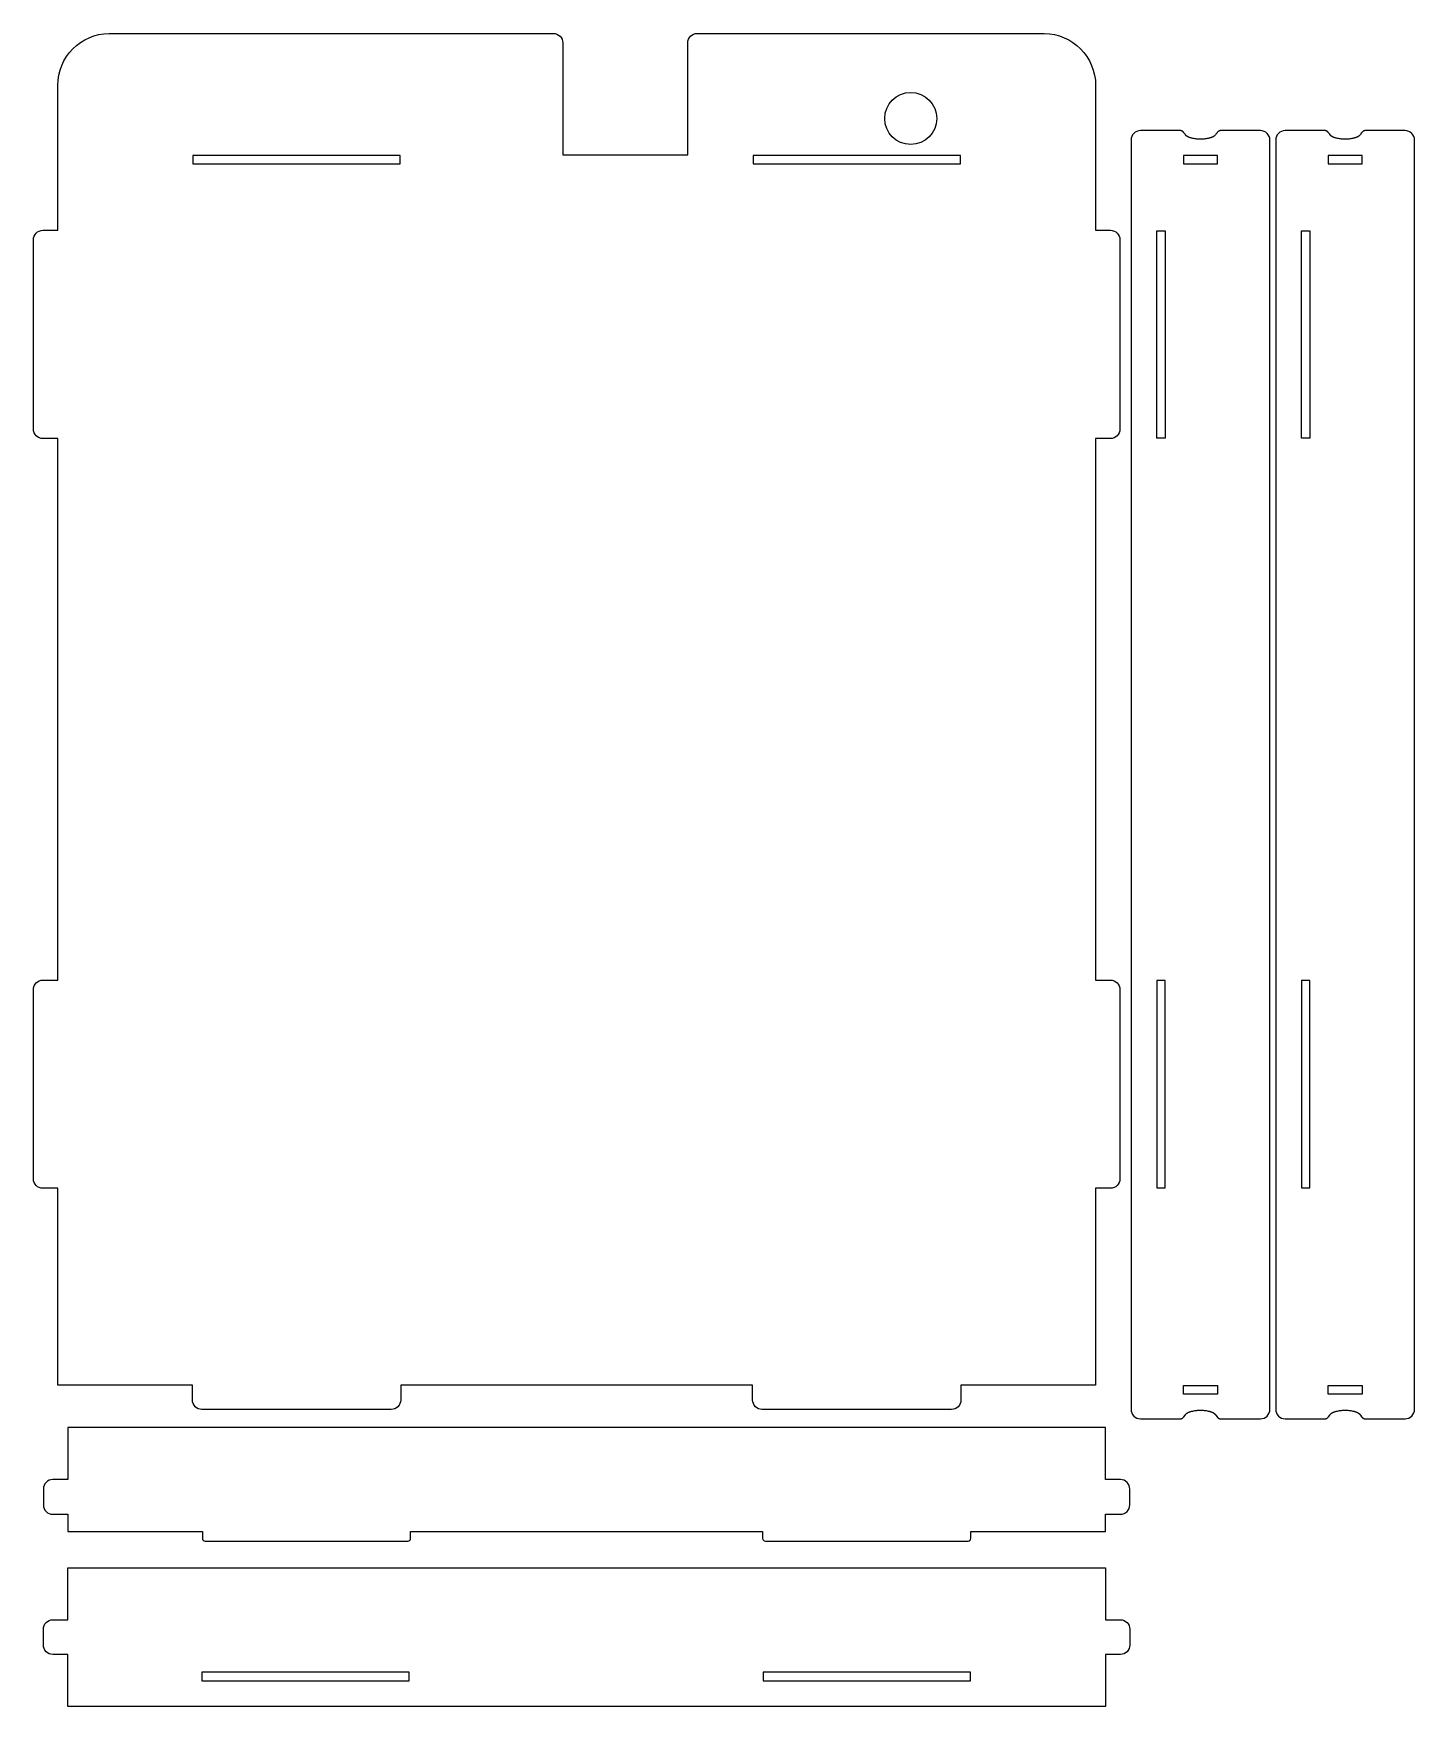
# Model space of a CAD drawing. Extents: x -6678 to -6280, y 538 to 1020.
import ezdxf

# ---------------------------------------------------------------- set-up
doc = ezdxf.new("R2010")
doc.units = 0
for name, color, linetype in [('FAB_2$FISHBOWL$BASE', 5, 'CONTINUOUS'), ('FAB_2$FISHBOWL$FLOOR', 5, 'CONTINUOUS'), ('FAB_2$FISHBOWL$WALLS_SIDE', 25, 'CONTINUOUS'), ('FAB_2$FISHBOWL$WALLS_TOP_B', 7, 'CONTINUOUS')]:
    doc.layers.add(name, color=color, linetype=linetype)

msp = doc.modelspace()

# ---------------------------------------------------------------- linework, layer by layer
at = {"layer": 'FAB_2$FISHBOWL$BASE'}
for points in [[(-6602.53, 984.76), (-6632.4, 984.76), (-6632.4, 982.3), (-6572.66, 982.3), (-6572.66, 984.76)], [(-6441.13, 984.76), (-6471, 984.76), (-6471, 982.3), (-6411.26, 982.3), (-6411.26, 984.76)]]:
    msp.add_lwpolyline(points, close=True, dxfattribs=at)
at = {"layer": 'FAB_2$FISHBOWL$FLOOR'}
msp.add_lwpolyline([(-6528.55, 1019.89, -0.414215), (-6525.83, 1017.17), (-6525.83, 984.89), (-6489.83, 984.89), (-6489.83, 1017.17, -0.414215), (-6487.11, 1019.89), (-6387.16, 1019.89, -0.410961), (-6372.33, 1004.89), (-6372.33, 963.16), (-6368.05, 963.16, -0.414214), (-6365.33, 960.44), (-6365.33, 905.88, -0.414214), (-6368.05, 903.16), (-6372.33, 903.16), (-6372.33, 747.11), (-6368.05, 747.11, -0.414214), (-6365.33, 744.39), (-6365.33, 689.83, -0.414214), (-6368.05, 687.11), (-6372.33, 687.11), (-6372.33, 630.39), (-6411.13, 630.39), (-6411.13, 626.11, -0.414214), (-6413.85, 623.39), (-6468.41, 623.39, -0.414214), (-6471.13, 626.11), (-6471.13, 630.39), (-6572.53, 630.39), (-6572.53, 626.11, -0.414214), (-6575.25, 623.39), (-6629.81, 623.39, -0.414214), (-6632.53, 626.11), (-6632.53, 630.39), (-6671.33, 630.39), (-6671.33, 687.11), (-6675.61, 687.11, -0.414214), (-6678.33, 689.83), (-6678.33, 744.39, -0.414214), (-6675.61, 747.11), (-6671.33, 747.11), (-6671.33, 903.16), (-6675.61, 903.16, -0.414214), (-6678.33, 905.88), (-6678.33, 960.44, -0.414214), (-6675.61, 963.16), (-6671.33, 963.16), (-6671.33, 1004.89, -0.410961), (-6656.49, 1019.89)], format="xyb", close=True, dxfattribs=at)
msp.add_circle((-6425.6, 995.39), 7.5, dxfattribs=at)
at = {"layer": 'FAB_2$FISHBOWL$WALLS_SIDE'}
for points in [[(-6347.89, 991.89), (-6359.4, 991.89, 0.414214), (-6362.12, 989.17), (-6362.12, 623.41, 0.414214), (-6359.4, 620.69), (-6347.89, 620.69), (-6347.86, 620.69), (-6347.82, 620.69), (-6347.78, 620.7), (-6347.75, 620.7), (-6347.71, 620.71), (-6347.68, 620.72), (-6347.64, 620.73), (-6347.61, 620.74), (-6347.58, 620.75), (-6347.54, 620.76), (-6347.51, 620.77), (-6347.48, 620.78), (-6347.45, 620.8), (-6347.42, 620.81), (-6347.4, 620.83), (-6347.37, 620.85), (-6347.34, 620.86), (-6347.31, 620.88), (-6347.29, 620.9), (-6347.26, 620.92), (-6347.23, 620.94), (-6347.21, 620.96), (-6347.18, 620.98), (-6347.16, 621), (-6347.14, 621.03), (-6347.11, 621.05), (-6347.07, 621.1), (-6347.02, 621.14), (-6346.98, 621.2), (-6346.93, 621.25), (-6346.89, 621.3), (-6346.56, 621.75), (-6346.48, 621.86), (-6346.44, 621.91), (-6346.39, 621.96), (-6346.35, 622.01), (-6346.3, 622.06), (-6346.25, 622.11), (-6346.2, 622.16), (-6346.15, 622.2), (-6346.1, 622.24), (-6346.05, 622.28), (-6345.99, 622.32), (-6345.93, 622.36), (-6345.88, 622.4), (-6345.82, 622.43), (-6345.76, 622.46), (-6345.7, 622.5), (-6345.64, 622.53), (-6345.58, 622.56), (-6345.51, 622.58), (-6345.45, 622.61), (-6345.39, 622.64), (-6345.26, 622.69), (-6345.12, 622.73), (-6344.99, 622.77), (-6344.85, 622.81), (-6344.72, 622.85), (-6344.58, 622.88), (-6344.3, 622.94), (-6344.03, 622.99), (-6343.75, 623.04), (-6343.48, 623.09), (-6343.21, 623.12), (-6342.93, 623.15), (-6342.66, 623.17), (-6342.39, 623.18), (-6342.12, 623.19), (-6341.85, 623.18), (-6341.58, 623.17), (-6341.31, 623.15), (-6341.04, 623.12), (-6340.77, 623.09), (-6340.5, 623.04), (-6340.22, 622.99), (-6339.95, 622.94), (-6339.67, 622.88), (-6339.53, 622.85), (-6339.39, 622.81), (-6339.26, 622.77), (-6339.12, 622.73), (-6338.99, 622.69), (-6338.86, 622.64), (-6338.8, 622.61), (-6338.73, 622.58), (-6338.67, 622.56), (-6338.61, 622.53), (-6338.55, 622.5), (-6338.49, 622.46), (-6338.43, 622.43), (-6338.37, 622.4), (-6338.31, 622.36), (-6338.26, 622.32), (-6338.2, 622.28), (-6338.15, 622.24), (-6338.1, 622.2), (-6338.04, 622.16), (-6337.99, 622.11), (-6337.95, 622.06), (-6337.9, 622.01), (-6337.85, 621.96), (-6337.81, 621.91), (-6337.77, 621.86), (-6337.68, 621.75), (-6337.35, 621.3), (-6337.31, 621.25), (-6337.27, 621.2), (-6337.23, 621.14), (-6337.18, 621.1), (-6337.13, 621.05), (-6337.11, 621.03), (-6337.09, 621), (-6337.06, 620.98), (-6337.04, 620.96), (-6337.01, 620.94), (-6336.99, 620.92), (-6336.96, 620.9), (-6336.93, 620.88), (-6336.91, 620.86), (-6336.88, 620.85), (-6336.85, 620.83), (-6336.82, 620.81), (-6336.79, 620.8), (-6336.76, 620.78), (-6336.73, 620.77), (-6336.7, 620.76), (-6336.67, 620.75), (-6336.64, 620.74), (-6336.6, 620.73), (-6336.57, 620.72), (-6336.54, 620.71), (-6336.5, 620.7), (-6336.46, 620.7), (-6336.43, 620.69), (-6336.39, 620.69), (-6336.35, 620.69), (-6324.84, 620.69, 0.414214), (-6322.12, 623.41), (-6322.12, 989.17, 0.414214), (-6324.84, 991.89), (-6336.35, 991.89), (-6336.39, 991.88), (-6336.43, 991.88), (-6336.46, 991.88), (-6336.5, 991.87), (-6336.54, 991.87), (-6336.57, 991.86), (-6336.6, 991.85), (-6336.64, 991.84), (-6336.67, 991.83), (-6336.7, 991.82), (-6336.73, 991.81), (-6336.76, 991.79), (-6336.79, 991.78), (-6336.82, 991.76), (-6336.85, 991.75), (-6336.88, 991.73), (-6336.91, 991.71), (-6336.93, 991.7), (-6336.96, 991.68), (-6336.99, 991.66), (-6337.01, 991.64), (-6337.04, 991.62), (-6337.06, 991.6), (-6337.09, 991.57), (-6337.11, 991.55), (-6337.13, 991.53), (-6337.18, 991.48), (-6337.23, 991.43), (-6337.27, 991.38), (-6337.31, 991.33), (-6337.35, 991.28), (-6337.68, 990.83), (-6337.77, 990.72), (-6337.81, 990.67), (-6337.85, 990.61), (-6337.9, 990.56), (-6337.95, 990.51), (-6337.99, 990.47), (-6338.04, 990.42), (-6338.1, 990.38), (-6338.15, 990.33), (-6338.2, 990.29), (-6338.26, 990.25), (-6338.31, 990.22), (-6338.37, 990.18), (-6338.43, 990.14), (-6338.49, 990.11), (-6338.55, 990.08), (-6338.61, 990.05), (-6338.67, 990.02), (-6338.73, 989.99), (-6338.8, 989.96), (-6338.86, 989.94), (-6338.99, 989.89), (-6339.12, 989.84), (-6339.26, 989.8), (-6339.39, 989.77), (-6339.53, 989.73), (-6339.67, 989.7), (-6339.95, 989.64), (-6340.22, 989.58), (-6340.5, 989.53), (-6340.77, 989.49), (-6341.04, 989.45), (-6341.31, 989.43), (-6341.58, 989.4), (-6341.85, 989.39), (-6342.12, 989.39), (-6342.39, 989.39), (-6342.66, 989.4), (-6342.93, 989.43), (-6343.21, 989.45), (-6343.48, 989.49), (-6343.75, 989.53), (-6344.03, 989.58), (-6344.3, 989.64), (-6344.58, 989.7), (-6344.72, 989.73), (-6344.85, 989.77), (-6344.99, 989.8), (-6345.12, 989.84), (-6345.26, 989.89), (-6345.39, 989.94), (-6345.45, 989.96), (-6345.51, 989.99), (-6345.58, 990.02), (-6345.64, 990.05), (-6345.7, 990.08), (-6345.76, 990.11), (-6345.82, 990.14), (-6345.88, 990.18), (-6345.93, 990.22), (-6345.99, 990.25), (-6346.05, 990.29), (-6346.1, 990.33), (-6346.15, 990.38), (-6346.2, 990.42), (-6346.25, 990.47), (-6346.3, 990.51), (-6346.35, 990.56), (-6346.39, 990.61), (-6346.44, 990.67), (-6346.48, 990.72), (-6346.56, 990.83), (-6346.89, 991.28), (-6346.93, 991.33), (-6346.98, 991.38), (-6347.02, 991.43), (-6347.07, 991.48), (-6347.11, 991.53), (-6347.14, 991.55), (-6347.16, 991.57), (-6347.18, 991.6), (-6347.21, 991.62), (-6347.23, 991.64), (-6347.26, 991.66), (-6347.29, 991.68), (-6347.31, 991.7), (-6347.34, 991.71), (-6347.37, 991.73), (-6347.4, 991.75), (-6347.42, 991.76), (-6347.45, 991.78), (-6347.48, 991.79), (-6347.51, 991.81), (-6347.54, 991.82), (-6347.58, 991.83), (-6347.61, 991.84), (-6347.64, 991.85), (-6347.68, 991.86), (-6347.71, 991.87), (-6347.75, 991.87), (-6347.78, 991.88), (-6347.82, 991.88), (-6347.86, 991.88)], [(-6306.22, 991.89), (-6317.73, 991.89, 0.414214), (-6320.45, 989.17), (-6320.45, 623.41, 0.414214), (-6317.73, 620.69), (-6306.22, 620.69), (-6306.18, 620.69), (-6306.14, 620.69), (-6306.11, 620.7), (-6306.07, 620.7), (-6306.04, 620.71), (-6306, 620.72), (-6305.97, 620.73), (-6305.94, 620.74), (-6305.9, 620.75), (-6305.87, 620.76), (-6305.84, 620.77), (-6305.81, 620.78), (-6305.78, 620.8), (-6305.75, 620.81), (-6305.72, 620.83), (-6305.69, 620.85), (-6305.67, 620.86), (-6305.64, 620.88), (-6305.61, 620.9), (-6305.59, 620.92), (-6305.56, 620.94), (-6305.54, 620.96), (-6305.51, 620.98), (-6305.49, 621), (-6305.46, 621.03), (-6305.44, 621.05), (-6305.39, 621.1), (-6305.35, 621.14), (-6305.3, 621.2), (-6305.26, 621.25), (-6305.22, 621.3), (-6304.89, 621.75), (-6304.81, 621.86), (-6304.76, 621.91), (-6304.72, 621.96), (-6304.67, 622.01), (-6304.63, 622.06), (-6304.58, 622.11), (-6304.53, 622.16), (-6304.48, 622.2), (-6304.42, 622.24), (-6304.37, 622.28), (-6304.32, 622.32), (-6304.26, 622.36), (-6304.2, 622.4), (-6304.15, 622.43), (-6304.09, 622.46), (-6304.03, 622.5), (-6303.97, 622.53), (-6303.9, 622.56), (-6303.84, 622.58), (-6303.78, 622.61), (-6303.71, 622.64), (-6303.58, 622.69), (-6303.45, 622.73), (-6303.32, 622.77), (-6303.18, 622.81), (-6303.04, 622.85), (-6302.9, 622.88), (-6302.63, 622.94), (-6302.35, 622.99), (-6302.08, 623.04), (-6301.8, 623.09), (-6301.53, 623.12), (-6301.26, 623.15), (-6300.99, 623.17), (-6300.72, 623.18), (-6300.45, 623.19), (-6300.18, 623.18), (-6299.91, 623.17), (-6299.64, 623.15), (-6299.37, 623.12), (-6299.09, 623.09), (-6298.82, 623.04), (-6298.55, 622.99), (-6298.27, 622.94), (-6297.99, 622.88), (-6297.86, 622.85), (-6297.72, 622.81), (-6297.58, 622.77), (-6297.45, 622.73), (-6297.32, 622.69), (-6297.19, 622.64), (-6297.12, 622.61), (-6297.06, 622.58), (-6297, 622.56), (-6296.93, 622.53), (-6296.87, 622.5), (-6296.81, 622.46), (-6296.75, 622.43), (-6296.7, 622.4), (-6296.64, 622.36), (-6296.58, 622.32), (-6296.53, 622.28), (-6296.47, 622.24), (-6296.42, 622.2), (-6296.37, 622.16), (-6296.32, 622.11), (-6296.27, 622.06), (-6296.23, 622.01), (-6296.18, 621.96), (-6296.14, 621.91), (-6296.09, 621.86), (-6296.01, 621.75), (-6295.68, 621.3), (-6295.64, 621.25), (-6295.6, 621.2), (-6295.55, 621.14), (-6295.51, 621.1), (-6295.46, 621.05), (-6295.44, 621.03), (-6295.41, 621), (-6295.39, 620.98), (-6295.36, 620.96), (-6295.34, 620.94), (-6295.31, 620.92), (-6295.29, 620.9), (-6295.26, 620.88), (-6295.23, 620.86), (-6295.21, 620.85), (-6295.18, 620.83), (-6295.15, 620.81), (-6295.12, 620.8), (-6295.09, 620.78), (-6295.06, 620.77), (-6295.03, 620.76), (-6295, 620.75), (-6294.96, 620.74), (-6294.93, 620.73), (-6294.9, 620.72), (-6294.86, 620.71), (-6294.83, 620.7), (-6294.79, 620.7), (-6294.75, 620.69), (-6294.72, 620.69), (-6294.68, 620.69), (-6283.17, 620.69, 0.414214), (-6280.45, 623.41), (-6280.45, 989.17, 0.414214), (-6283.17, 991.89), (-6294.68, 991.89), (-6294.72, 991.88), (-6294.75, 991.88), (-6294.79, 991.88), (-6294.83, 991.87), (-6294.86, 991.87), (-6294.9, 991.86), (-6294.93, 991.85), (-6294.96, 991.84), (-6295, 991.83), (-6295.03, 991.82), (-6295.06, 991.81), (-6295.09, 991.79), (-6295.12, 991.78), (-6295.15, 991.76), (-6295.18, 991.75), (-6295.21, 991.73), (-6295.23, 991.71), (-6295.26, 991.7), (-6295.29, 991.68), (-6295.31, 991.66), (-6295.34, 991.64), (-6295.36, 991.62), (-6295.39, 991.6), (-6295.41, 991.57), (-6295.44, 991.55), (-6295.46, 991.53), (-6295.51, 991.48), (-6295.55, 991.43), (-6295.6, 991.38), (-6295.64, 991.33), (-6295.68, 991.28), (-6296.01, 990.83), (-6296.09, 990.72), (-6296.14, 990.67), (-6296.18, 990.61), (-6296.23, 990.56), (-6296.27, 990.51), (-6296.32, 990.47), (-6296.37, 990.42), (-6296.42, 990.38), (-6296.47, 990.33), (-6296.53, 990.29), (-6296.58, 990.25), (-6296.64, 990.22), (-6296.7, 990.18), (-6296.75, 990.14), (-6296.81, 990.11), (-6296.87, 990.08), (-6296.93, 990.05), (-6297, 990.02), (-6297.06, 989.99), (-6297.12, 989.96), (-6297.19, 989.94), (-6297.32, 989.89), (-6297.45, 989.84), (-6297.58, 989.8), (-6297.72, 989.77), (-6297.86, 989.73), (-6297.99, 989.7), (-6298.27, 989.64), (-6298.55, 989.58), (-6298.82, 989.53), (-6299.09, 989.49), (-6299.37, 989.45), (-6299.64, 989.43), (-6299.91, 989.4), (-6300.18, 989.39), (-6300.45, 989.39), (-6300.72, 989.39), (-6300.99, 989.4), (-6301.26, 989.43), (-6301.53, 989.45), (-6301.8, 989.49), (-6302.08, 989.53), (-6302.35, 989.58), (-6302.63, 989.64), (-6302.9, 989.7), (-6303.04, 989.73), (-6303.18, 989.77), (-6303.32, 989.8), (-6303.45, 989.84), (-6303.58, 989.89), (-6303.71, 989.94), (-6303.78, 989.96), (-6303.84, 989.99), (-6303.9, 990.02), (-6303.97, 990.05), (-6304.03, 990.08), (-6304.09, 990.11), (-6304.15, 990.14), (-6304.2, 990.18), (-6304.26, 990.22), (-6304.32, 990.25), (-6304.37, 990.29), (-6304.42, 990.33), (-6304.48, 990.38), (-6304.53, 990.42), (-6304.58, 990.47), (-6304.63, 990.51), (-6304.67, 990.56), (-6304.72, 990.61), (-6304.76, 990.67), (-6304.81, 990.72), (-6304.89, 990.83), (-6305.22, 991.28), (-6305.26, 991.33), (-6305.3, 991.38), (-6305.35, 991.43), (-6305.39, 991.48), (-6305.44, 991.53), (-6305.46, 991.55), (-6305.49, 991.57), (-6305.51, 991.6), (-6305.54, 991.62), (-6305.56, 991.64), (-6305.59, 991.66), (-6305.61, 991.68), (-6305.64, 991.7), (-6305.67, 991.71), (-6305.69, 991.73), (-6305.72, 991.75), (-6305.75, 991.76), (-6305.78, 991.78), (-6305.81, 991.79), (-6305.84, 991.81), (-6305.87, 991.82), (-6305.9, 991.83), (-6305.94, 991.84), (-6305.97, 991.85), (-6306, 991.86), (-6306.04, 991.87), (-6306.07, 991.87), (-6306.11, 991.88), (-6306.14, 991.88), (-6306.18, 991.88)]]:
    msp.add_lwpolyline(points, format="xyb", close=True, dxfattribs=at)
for points in [[(-6342.12, 982.3), (-6337.25, 982.3), (-6337.25, 984.76), (-6346.99, 984.76), (-6346.99, 982.3)], [(-6300.45, 982.3), (-6295.58, 982.3), (-6295.58, 984.76), (-6305.32, 984.76), (-6305.32, 982.3)], [(-6352.25, 963.03), (-6352.25, 903.29), (-6354.71, 903.29), (-6354.71, 963.03)], [(-6310.58, 963.03), (-6310.58, 903.29), (-6313.04, 903.29), (-6313.04, 963.03)], [(-6352.25, 717.11), (-6352.25, 746.98), (-6354.71, 746.98), (-6354.71, 687.24), (-6352.25, 687.24)], [(-6310.58, 717.11), (-6310.58, 746.98), (-6313.04, 746.98), (-6313.04, 687.24), (-6310.58, 687.24)], [(-6342.12, 630.28), (-6337.25, 630.28), (-6337.25, 627.82), (-6346.99, 627.82), (-6346.99, 630.28)], [(-6300.45, 630.28), (-6295.58, 630.28), (-6295.58, 627.82), (-6305.32, 627.82), (-6305.32, 630.28)]]:
    msp.add_lwpolyline(points, close=True, dxfattribs=at)
at = {"layer": 'FAB_2$FISHBOWL$WALLS_TOP_B'}
for points in [[(-6362.47, 595.9), (-6362.47, 598.18), (-6362.47, 600.46, 0.414214), (-6365.19, 603.18), (-6369.47, 603.18), (-6369.47, 618.18), (-6668.47, 618.18), (-6668.47, 603.18), (-6672.75, 603.18, 0.414214), (-6675.47, 600.46), (-6675.47, 598.18), (-6675.47, 595.9, 0.414214), (-6672.75, 593.18), (-6668.47, 593.18), (-6668.47, 588.18), (-6629.67, 588.18), (-6629.67, 586.26, 0.414214), (-6628.87, 585.46), (-6599.67, 585.46), (-6570.47, 585.46, 0.414214), (-6569.67, 586.26), (-6569.67, 588.18), (-6468.27, 588.18), (-6468.27, 586.26, 0.414214), (-6467.47, 585.46), (-6438.27, 585.46), (-6409.07, 585.46, 0.414214), (-6408.27, 586.26), (-6408.27, 588.18), (-6369.47, 588.18), (-6369.47, 593.18), (-6365.19, 593.18, 0.414214)], [(-6675.47, 555.5), (-6675.47, 557.78), (-6675.47, 560.06, -0.414214), (-6672.75, 562.78), (-6668.47, 562.78), (-6668.47, 577.78), (-6369.47, 577.78), (-6369.47, 562.78), (-6365.19, 562.78, -0.414214), (-6362.47, 560.06), (-6362.47, 557.78), (-6362.47, 555.5, -0.414214), (-6365.19, 552.78), (-6369.47, 552.78), (-6369.47, 537.78), (-6668.47, 537.78), (-6668.47, 552.78), (-6672.75, 552.78, -0.414214)]]:
    msp.add_lwpolyline(points, format="xyb", close=True, dxfattribs=at)
for points in [[(-6599.95, 547.65), (-6629.82, 547.65), (-6629.82, 545.19), (-6570.08, 545.19), (-6570.08, 547.65)], [(-6438.27, 547.67), (-6468.14, 547.67), (-6468.14, 545.21), (-6408.4, 545.21), (-6408.4, 547.67)]]:
    msp.add_lwpolyline(points, close=True, dxfattribs=at)

doc.saveas('drawing.dxf')
